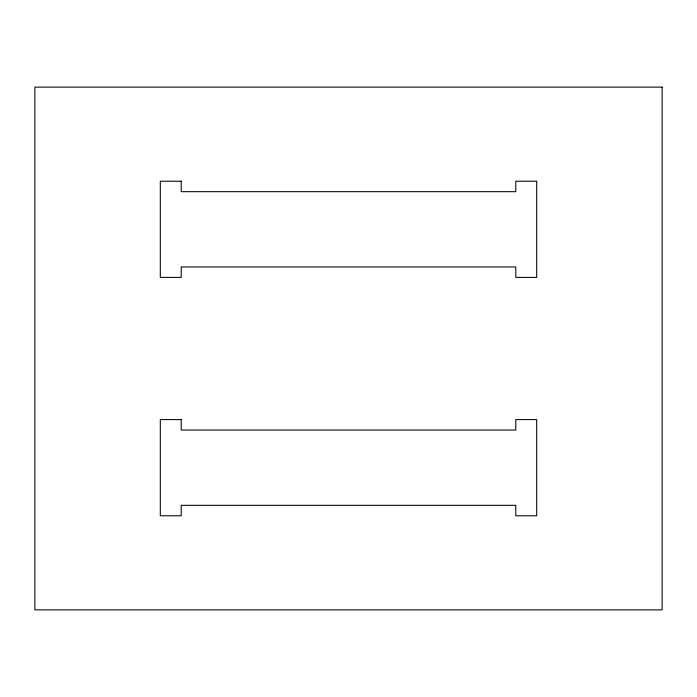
<?xml version="1.0" encoding="UTF-8"?>
<svg xmlns="http://www.w3.org/2000/svg" width="697" height="697" viewBox="0 0 697 697"><rect width="100%" height="100%" fill="white"/><g stroke="black" fill="none" stroke-linecap="round" stroke-linejoin="round"><path stroke-width="1.05" d="M662.15 87.125L34.85 87.125L34.85 609.875L662.15 609.875L662.15 87.125M181.22 181.22L160.31 181.22L160.31 277.406L181.22 277.406L181.22 266.951L515.78 266.951L515.78 277.406L536.69 277.406L536.69 181.22L515.78 181.22L515.78 191.675L181.22 191.675L181.22 181.22M181.22 419.594L160.31 419.594L160.31 515.78L181.22 515.78L181.22 505.325L515.78 505.325L515.78 515.78L536.69 515.78L536.69 419.594L515.78 419.594L515.78 430.049L181.22 430.049L181.22 419.594"/></g></svg>
